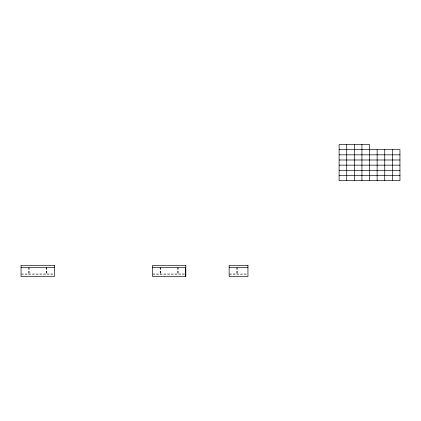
<?xml version="1.0" encoding="UTF-8"?>
<svg xmlns="http://www.w3.org/2000/svg" width="421" height="421" viewBox="0 0 421 421"><rect width="100%" height="100%" fill="white"/><g stroke="black" fill="none" stroke-linecap="round" stroke-linejoin="round"><path stroke-width="0.32" stroke-dasharray="2.1 1.58" d="M21.324 273.966L54.067 273.966M152.786 273.966L185.529 273.966M229.424 273.966L247.401 273.966M21.324 274.245L54.067 274.245M152.786 274.245L185.529 274.245M229.424 274.245L247.048 274.245M237.302 267.398L237.302 273.966M237.028 267.398L237.028 274.245M236.755 267.398L236.755 273.966M178.199 267.398L178.199 273.966M177.925 267.398L177.925 274.245M177.651 267.398L177.651 273.966M160.664 267.398L160.664 273.966M160.39 267.398L160.39 274.245M160.327 273.966L160.327 274.245M160.117 267.398L160.117 273.966M46.736 267.398L46.736 273.966M46.463 267.398L46.463 274.245M46.189 267.398L46.189 273.966M29.202 267.398L29.202 273.966M28.928 267.398L28.928 274.245M28.865 273.966L28.865 274.245M28.654 267.398L28.654 273.966"/><path stroke-width="0.63" d="M339.115 149.65L399.95 149.65L399.95 180.672L339.115 180.672L339.115 144.477L369.533 144.477L369.533 180.672M339.115 154.817L399.95 154.817M339.115 159.991L399.95 159.991M339.115 165.158L399.95 165.158M339.115 170.331L399.95 170.331M339.115 175.504L399.95 175.504M21.05 267.398L54.341 267.398M152.513 267.398L185.803 267.398M229.15 267.398L247.948 267.398M392.346 149.65L392.346 180.672M384.741 149.65L384.741 180.672M377.137 149.65L377.137 180.672M361.928 144.477L361.928 180.672M354.324 144.477L354.324 180.672M346.72 144.477L346.72 180.672M185.529 267.398L185.529 276.523M185.472 273.966L185.472 274.245M54.341 265.314L21.05 265.314L21.05 276.523L54.341 276.523L54.341 265.314M185.803 265.314L152.513 265.314L152.513 276.523L185.803 276.523L185.803 265.314M247.948 265.314L229.15 265.314L229.15 276.523L247.948 276.523L247.948 265.314"/></g></svg>
